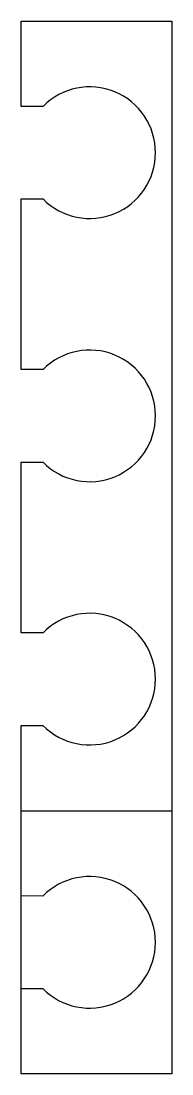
# Model space of a CAD drawing. Header units: millimetres. Extents: x -13.5 to 0.2, y -96 to 0.
import ezdxf

# ---------------------------------------------------------------- set-up
doc = ezdxf.new("R2010")
doc.units = ezdxf.units.MM
doc.layers.get('0').update_dxf_attribs({"linetype": 'CONTINUOUS'})

msp = doc.modelspace()

# ---------------------------------------------------------------- linework, layer by layer
msp.add_line((0.23, -68), (0.23, -76))
msp.add_lwpolyline([(-13.534, -95.999), (-13.534, -93.185), (-13.533, -93.185), (-13.533, -88.222), (-11.533, -88.223, 2.42962), (-11.532, -79.776), (-13.532, -79.775), (-13.532, -74.813), (-13.534, -74.813), (-13.534, -69.185), (-13.531, -69.185), (-13.531, -64.222), (-11.531, -64.223, 2.42962), (-11.53, -55.776), (-13.53, -55.775), (-13.53, -50.813), (-13.534, -50.813), (-13.534, -45.185), (-13.53, -45.185), (-13.529, -40.222), (-11.529, -40.223, 2.42962), (-11.528, -31.776), (-13.528, -31.775), (-13.528, -26.813), (-13.534, -26.813), (-13.534, -21.185), (-13.528, -21.185), (-13.527, -16.222), (-11.527, -16.223, 2.42962), (-11.526, -7.776), (-13.526, -7.775), (-13.526, -2.813), (-13.534, -2.813), (-13.534, 0.001), (0.236, 0), (0.228, -96)], format="xyb", close=True)
msp.add_lwpolyline([(0.23, -95.999), (-13.534, -95.999), (-13.534, -72), (0.23, -72)], close=True)

doc.saveas('drawing.dxf')
